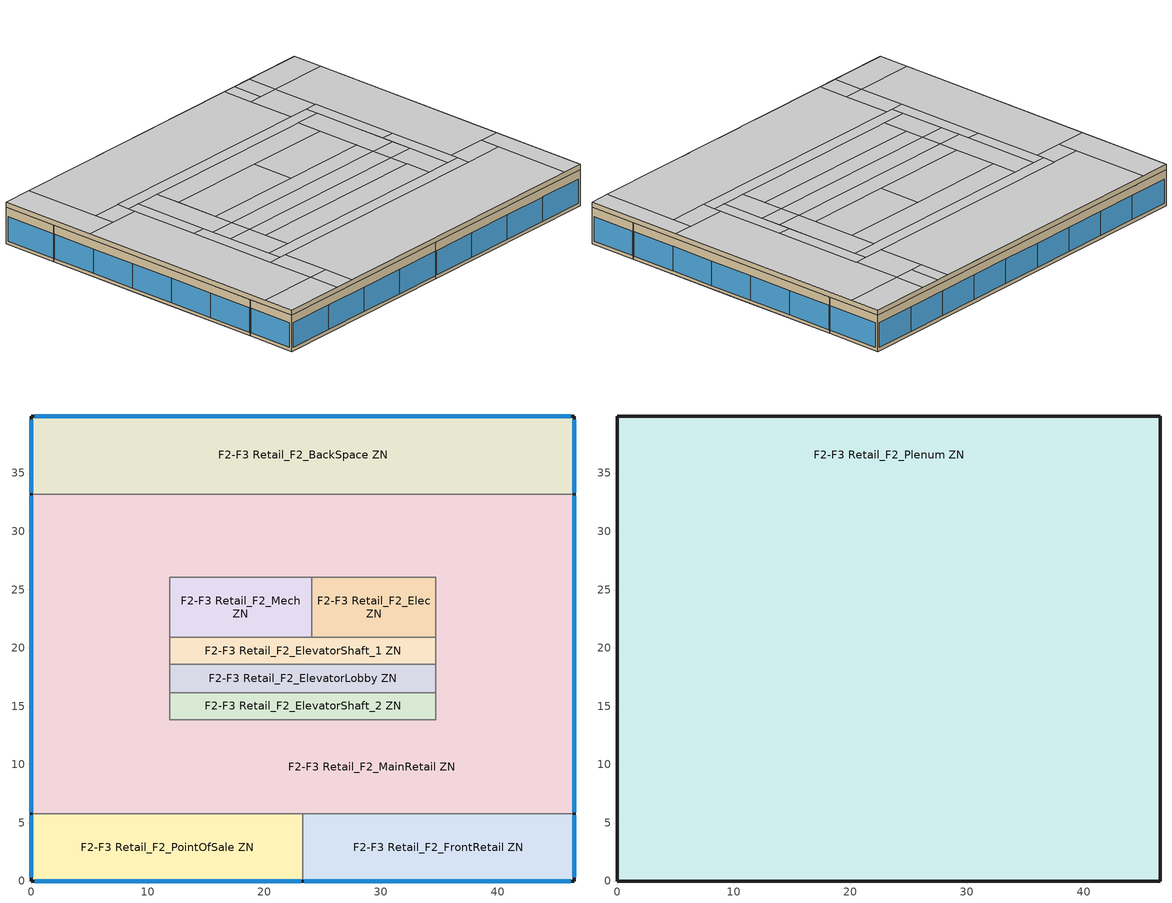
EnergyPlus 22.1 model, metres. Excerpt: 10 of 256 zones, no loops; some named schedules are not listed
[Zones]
F2-F3 Retail_F2_BackSpace ZN
 floor adiabatic (Adiabatic floor construction): 46.57,39.9 46.57,33.19 0,33.19 0,39.9 z7.32
 wall outside (Typical Insulated Steel Framed Exterior Wall R-20.41): 46.57,33.19 46.57,39.9 0,39.9 0,33.19 z7.32:11.58
 wall to F2-F3 Retail_F2_MainRetail ZN (Typical Interior Wall): 0,33.19 46.57,33.19 z7.32:11.58
 window (Retail_F2_BackSpace_Wall_2_0_0_0_0_0_Win 1 Wind Cons U-0.34 SHGC 0.33): 46.57,33.31 46.57,39.59 z7.72:10.59
 window (U 0.34 SHGC 0.38 Simple Glazing): 5.41,39.9 0.31,39.9 / 15.62,39.9 10.52,39.9 / 10.52,39.9 5.42,39.9 / 20.73,39.9 15.63,39.9 / 30.94,39.9 25.84,39.9 / 25.84,39.9 20.74,39.9 / 36.05,39.9 30.95,39.9 / 46.26,39.9 41.16,39.9 / 41.16,39.9 36.06,39.9 z7.72:10.57
 window (Retail_F2_BackSpace_Wall_4_0_0_0_0_0_Win 1 Wind Cons U-0.34 SHGC 0.33): 0,39.59 0,33.31 z7.72:10.59
F2-F3 Retail_F2_Elec ZN
 floor adiabatic (Adiabatic floor construction): 34.72,26.05 34.72,20.92 24.05,20.92 24.05,26.05 z7.32
 wall to F2-F3 Retail_F2_MainRetail ZN (Typical Interior Wall): 34.72,20.92 34.72,26.05 24.05,26.05 z7.32:11.58
 wall to F2-F3 Retail_F2_Mech ZN (Typical Interior Wall): 24.05,26.05 24.05,20.92 z7.32:11.58
 wall to F2-F3 Retail_F2_ElevatorShaft_1 ZN (Typical Interior Wall): 24.05,20.92 34.72,20.92 z7.32:11.58
F2-F3 Retail_F2_ElevatorLobby ZN
 floor adiabatic (Adiabatic floor construction): 34.72,18.61 34.72,16.17 11.86,16.17 11.86,18.61 z7.32
 wall to F2-F3 Retail_F2_MainRetail ZN (Typical Interior Wall): 34.72,16.17 34.72,18.61 / 11.86,18.61 11.86,16.17 z7.32:11.58
 wall to F2-F3 Retail_F2_ElevatorShaft_1 ZN (Typical Interior Wall): 34.72,18.61 11.86,18.61 z7.32:11.58
 wall to F2-F3 Retail_F2_ElevatorShaft_2 ZN (Typical Interior Wall): 11.86,16.17 34.72,16.17 z7.32:11.58
F2-F3 Retail_F2_ElevatorShaft_1 ZN
 floor adiabatic (Adiabatic floor construction): 34.72,20.92 34.72,18.61 11.86,18.61 11.86,20.92 z7.32
 wall to F2-F3 Retail_F2_MainRetail ZN (Typical Interior Wall): 34.72,18.61 34.72,20.92 / 11.86,20.92 11.86,18.61 z7.32:11.58
 wall to F2-F3 Retail_F2_Mech ZN (Typical Interior Wall): 24.05,20.92 11.86,20.92 z7.32:11.58
F2-F3 Retail_F2_ElevatorShaft_2 ZN
 floor adiabatic (Adiabatic floor construction): 34.72,16.17 34.72,13.85 11.86,13.85 11.86,16.17 z7.32
 wall to F2-F3 Retail_F2_MainRetail ZN (Typical Interior Wall): 11.86,16.17 11.86,13.85 34.72,13.85 34.72,16.17 z7.32:11.58
F2-F3 Retail_F2_FrontRetail ZN
 floor adiabatic (Adiabatic floor construction): 46.57,5.76 46.57,0 23.29,0 23.29,5.76 z7.32
 wall outside (Typical Insulated Steel Framed Exterior Wall R-20.41): 23.29,0 46.57,0 46.57,5.76 z7.32:11.58
 wall to F2-F3 Retail_F2_MainRetail ZN (Typical Interior Wall): 46.57,5.76 23.29,5.76 z7.32:11.58
 wall to F2-F3 Retail_F2_PointOfSale ZN (Typical Interior Wall): 23.29,5.76 23.29,0 z7.32:11.58
 window (Retail_F2_FrontRetail_Wall_2_0_0_0_0_0_Win 1 Wind Cons U-0.34 SHGC 0.33): 46.57,0.31 46.57,5.65 z7.72:10.59
 window (U 0.34 SHGC 0.38 Simple Glazing): 34.84,0 40.55,0 / 40.55,0 46.26,0 / 23.4,0 29.12,0 / 29.12,0 34.83,0 z7.72:10.57
F2-F3 Retail_F2_MainRetail ZN
 floor adiabatic (Adiabatic floor construction): 34.72,33.19 34.72,26.05 0,26.05 0,33.19 z7.32; 46.57,13.85 46.57,5.76 11.86,5.76 11.86,13.85 z7.32; 46.57,19.95 46.57,13.85 34.72,13.85 34.72,19.95 z7.32; 11.86,26.05 11.86,19.95 0,19.95 0,26.05 z7.32; 11.86,19.95 11.86,5.76 0,5.76 0,19.95 z7.32; 46.57,33.19 46.57,19.95 34.72,19.95 34.72,33.19 z7.32
 wall outside (Typical Insulated Steel Framed Exterior Wall R-20.41): 46.57,5.76 46.57,33.19 / 0,33.19 0,5.76 z7.32:11.58
 wall to F2-F3 Retail_F2_Mech ZN (Typical Interior Wall): 11.86,20.92 11.86,26.05 24.05,26.05 z7.32:11.58
 wall to F2-F3 Retail_F2_PointOfSale ZN (Typical Interior Wall): 0,5.76 23.29,5.76 z7.32:11.58
 window (Retail_F2_MainRetail_Wall_2_0_0_0_0_4_Win 1 Wind Cons U-0.34 SHGC 0.33): 46.57,27.64 46.57,33.08 z7.72:10.57
 window (Retail_F2_MainRetail_Wall_2_0_0_1_0_3_Win 1 Wind Cons U-0.34 SHGC 0.33): 46.57,22.2 46.57,27.64 z7.72:10.57
 window (Retail_F2_MainRetail_Wall_2_0_0_2_0_2_Win 1 Wind Cons U-0.34 SHGC 0.33): 46.57,16.76 46.57,22.19 z7.72:10.57
 window (Retail_F2_MainRetail_Wall_2_0_0_3_0_1_Win 1 Wind Cons U-0.34 SHGC 0.33): 46.57,11.32 46.57,16.75 z7.72:10.57
 window (Retail_F2_MainRetail_Wall_2_0_0_4_0_0_Win 1 Wind Cons U-0.34 SHGC 0.33): 46.57,5.88 46.57,11.31 z7.72:10.57
 window (Retail_F2_MainRetail_Wall_4_0_0_0_0_4_Win 1 Wind Cons U-0.34 SHGC 0.33): 0,11.31 0,5.88 z7.72:10.57
 window (Retail_F2_MainRetail_Wall_4_0_0_1_0_3_Win 1 Wind Cons U-0.34 SHGC 0.33): 0,16.75 0,11.32 z7.72:10.57
 window (Retail_F2_MainRetail_Wall_4_0_0_2_0_2_Win 1 Wind Cons U-0.34 SHGC 0.33): 0,22.19 0,16.76 z7.72:10.57
 window (Retail_F2_MainRetail_Wall_4_0_0_3_0_1_Win 1 Wind Cons U-0.34 SHGC 0.33): 0,27.64 0,22.2 z7.72:10.57
 window (Retail_F2_MainRetail_Wall_4_0_0_4_0_0_Win 1 Wind Cons U-0.34 SHGC 0.33): 0,33.08 0,27.64 z7.72:10.57
F2-F3 Retail_F2_Mech ZN
 floor adiabatic (Adiabatic floor construction): 24.05,26.05 24.05,20.92 11.86,20.92 11.86,26.05 z7.32
F2-F3 Retail_F2_PointOfSale ZN
 floor adiabatic (Adiabatic floor construction): 23.29,5.76 23.29,0 0,0 0,5.76 z7.32
 wall outside (Typical Insulated Steel Framed Exterior Wall R-20.41): 0,5.76 0,0 23.29,0 z7.32:11.58
 window (Retail_F2_PointOfSale_Wall_4_0_0_0_0_0_Win 1 Wind Cons U-0.34 SHGC 0.33): 0,5.65 0,0.31 z7.72:10.59
 window (U 0.34 SHGC 0.38 Simple Glazing): 17.46,0 23.17,0 / 6.03,0 11.74,0 / 11.74,0 17.45,0 / 0.31,0 6.02,0 z7.72:10.57
F2-F3 Retail_F2_Plenum ZN
 floor to F2-F3 Retail_F2_MainRetail ZN (Typical Interior Floor): 11.86,26.05 11.86,19.95 0,19.95 0,26.05 z11.58; 34.72,33.19 34.72,26.05 0,26.05 0,33.19 z11.58; 46.57,19.95 46.57,13.85 34.72,13.85 34.72,19.95 z11.58; 11.86,19.95 11.86,5.76 0,5.76 0,19.95 z11.58; 46.57,33.19 46.57,19.95 34.72,19.95 34.72,33.19 z11.58; 46.57,13.85 46.57,5.76 11.86,5.76 11.86,13.85 z11.58
 floor to F2-F3 Retail_F2_Mech ZN (Typical Interior Floor): 24.05,26.05 24.05,20.92 11.86,20.92 11.86,26.05 z11.58
 floor to F2-F3 Retail_F2_FrontRetail ZN (Typical Interior Floor): 46.57,5.76 46.57,0 23.29,0 23.29,5.76 z11.58
 floor to F2-F3 Retail_F2_ElevatorShaft_1 ZN (Typical Interior Floor): 34.72,20.92 34.72,18.61 11.86,18.61 11.86,20.92 z11.58
 floor to F2-F3 Retail_F2_ElevatorShaft_2 ZN (Typical Interior Floor): 34.72,16.17 34.72,13.85 11.86,13.85 11.86,16.17 z11.58
 floor to F2-F3 Retail_F2_ElevatorLobby ZN (Typical Interior Floor): 34.72,18.61 34.72,16.17 11.86,16.17 11.86,18.61 z11.58
 floor to F2-F3 Retail_F2_PointOfSale ZN (Typical Interior Floor): 23.29,5.76 23.29,0 0,0 0,5.76 z11.58
 floor to F2-F3 Retail_F2_BackSpace ZN (Typical Interior Floor): 46.57,39.9 46.57,33.19 0,33.19 0,39.9 z11.58
 floor to F2-F3 Retail_F2_Elec ZN (Typical Interior Floor): 34.72,26.05 34.72,20.92 24.05,20.92 24.05,26.05 z11.58
 wall outside (Typical Insulated Steel Framed Exterior Wall R-20.41): 46.57,0 46.57,39.9 0,39.9 0,0 46.57,0 z11.58:12.19
 ceiling adiabatic (Adiabatic floor construction): 36.85,36.24 36.85,39.9 35.33,39.9 35.33,36.24 z12.19; 37.76,18.61 37.76,29.09 34.72,29.09 34.72,18.61 z12.19; 37.76,16.17 37.76,18.61 34.72,18.61 34.72,16.17 z12.19; 37.76,29.09 37.76,30.62 7.28,30.62 7.28,29.09 z12.19; 39.29,19.95 39.29,30.62 37.76,30.62 37.76,19.95 z12.19; 8.81,19.95 8.81,29.09 7.28,29.09 7.28,19.95 z12.19; 8.81,9.28 8.81,19.95 7.28,19.95 7.28,9.28 z12.19; 11.86,16.17 11.86,18.61 8.81,18.61 8.81,16.17 z12.19; 39.29,9.28 39.29,10.81 8.81,10.81 8.81,9.28 z12.19; 39.29,10.81 39.29,19.95 37.76,19.95 37.76,10.81 z12.19; 44.13,9.28 44.13,11.72 39.29,11.72 39.29,9.28 z12.19; 46.57,11.72 46.57,36.24 39.29,36.24 39.29,11.72 z12.19; 7.28,0 7.28,3.66 0,3.66 0,0 z12.19; 3.66,28.18 3.66,39.9 0,39.9 0,28.18 z12.19; 24.05,20.92 24.05,26.05 11.86,26.05 11.86,20.92 z12.19; 34.72,20.92 34.72,26.05 24.05,26.05 24.05,20.92 z12.19; 11.86,10.81 11.86,16.17 8.81,16.17 8.81,10.81 z12.19; 34.72,10.81 34.72,13.85 11.86,13.85 11.86,10.81 z12.19; 37.76,10.81 37.76,16.17 34.72,16.17 34.72,10.81 z12.19; 39.29,36.24 39.29,39.9 36.85,39.9 36.85,36.24 z12.19; 34.72,26.05 34.72,29.09 11.86,29.09 11.86,26.05 z12.19; 34.72,16.17 34.72,18.61 11.86,18.61 11.86,16.17 z12.19; 34.72,13.85 34.72,16.17 11.86,16.17 11.86,13.85 z12.19; 46.57,36.24 46.57,39.9 39.29,39.9 39.29,36.24 z12.19; 39.29,30.62 39.29,36.24 35.33,36.24 35.33,30.62 z12.19; 35.33,30.62 35.33,39.9 3.66,39.9 3.66,30.62 z12.19; 9.72,0 9.72,3.66 7.28,3.66 7.28,0 z12.19; 9.72,3.66 9.72,9.28 7.28,9.28 7.28,3.66 z12.19; 44.13,0 44.13,9.28 9.72,9.28 9.72,0 z12.19; 46.57,0 46.57,11.72 44.13,11.72 44.13,0 z12.19; 7.28,28.18 7.28,30.62 3.66,30.62 3.66,28.18 z12.19; 7.28,3.66 7.28,28.18 0,28.18 0,3.66 z12.19; 11.86,18.61 11.86,29.09 8.81,29.09 8.81,18.61 z12.19; 34.72,18.61 34.72,20.92 11.86,20.92 11.86,18.61 z12.19
[Building]
-SuperTallBuilding-ASHRAE 169-2013-6A created: 2026-04-17 12:02:49 -0400: North Axis {deg}=0; Terrain=Suburbs; Loads Convergence Tolerance Value {W}=0.04; Temperature Convergence Tolerance Value {deltaC}=0.4; Solar Distribution=FullExterior; Maximum Number of Warmup Days=25; Minimum Number of Warmup Days=6
[Site:Location]
Rochester International Arpt_MN_USA: Latitude {deg}=43.9; Longitude {deg}=-92.5; Time Zone {hr}=-6; Elevation {m}=398
[Site:GroundTemperature:Deep]
5.5, 1.7, -0.6, -1.3, 0.1, 3.2, 7.1, 10.9, 13.4, 14, 12.6, 9.5
[Site:GroundTemperature:FCfactorMethod]
January Ground Temperature {C}=7.4; February Ground Temperature {C}=-0; March Ground Temperature {C}=-7.6; April Ground Temperature {C}=-12.6; May Ground Temperature {C}=-7.7; June Ground Temperature {C}=0.3; July Ground Temperature {C}=7; August Ground Temperature {C}=14.2; September Ground Temperature {C}=19.2; October Ground Temperature {C}=20.9; November Ground Temperature {C}=20; December Ground Temperature {C}=15.4
[Site:GroundTemperature:Shallow]
-2.2, -7.4, -8.8, -7.6, -0.6, 7.3, 14.6, 20, 21.5, 19, 13, 5.4
[Site:WaterMainsTemperature]
Calculation Method=Correlation; Annual Average Outdoor Air Temperature {C}=6.375; Maximum Difference In Monthly Average Outdoor Air Temperatures {deltaC}=33.5
[SizingPeriod:DesignDay] Day of Month=21; Dry-Bulb Temperature Range Modifier Type=DefaultMultipliers; Humidity Condition Type=Wetbulb; Barometric Pressure {Pa}=96634; Rain Indicator=No; Snow Indicator=No; Daylight Saving Time Indicator=No; Begin Environment Reset Mode=FullResetAtBeginEnvironment
Name | Month | Day Type | Maximum Dry-Bulb Temperature {C} | Daily Dry-Bulb Temperature Range {deltaC} | Wetbulb or DewPoint at Maximum Dry-Bulb {C} | Wind Speed {m/s} | Wind Direction {deg} | Solar Model Indicator | ASHRAE Clear Sky Optical Depth for Beam Irradiance (taub) | ASHRAE Clear Sky Optical Depth for Diffuse Irradiance (taud) | Sky Clearness
Rochester International Arpt Ann Clg .4% Condns DB=>MWB | 7 | SummerDesignDay | 31.2 | 10.6 | 23.1 | 6.7 | 200 | ASHRAETau | 0.404 | 2.226
Rochester International Arpt Ann Clg .4% Condns WB=>MDB | 7 | SummerDesignDay | 29.2 | 10.6 | 24.9 | 6.7 | 200 | ASHRAETau | 0.404 | 2.226
Rochester International Arpt Ann Htg 99.6% Condns DB | 1 | WinterDesignDay | -26.2 | 0 | -26.2 | 5.7 | 310 | ASHRAEClearSky |  |  | 0
[Material] Thermal Absorptance=0.9; Solar Absorptance=0.7
Name | Roughness | Thickness {m} | Conductivity {W/m-K} | Density {kg/m3} | Specific Heat {J/kg-K} | Visible Absorptance
100mm Normalweight concrete floor | MediumSmooth | 0.1016 | 2.31 | 2322 | 832 | 0.7
25mm Stucco | Smooth | 0.0254 | 0.72 | 1856 | 840 | 0.7
5/8 in. Gypsum Board | MediumSmooth | 0.0159 | 0.16 | 800 | 1090 | 0.7
G01 13mm gypsum board | Smooth | 0.0127 | 0.16 | 800 | 1090 | 0.5
Std Wood 6inch | MediumSmooth | 0.15 | 0.12 | 540 | 1210 | 0.7
[Material:NoMass] Thermal Absorptance=0.9; Solar Absorptance=0.7
Name | Roughness | Thermal Resistance {m2-K/W} | Visible Absorptance
CP02 CARPET PAD | VeryRough | 0.21648 | 0.8
Nonres_Floor_Insulation | MediumSmooth | 2.88292 | 0.7
Typical Insulation R-18.23 | Smooth | 3.21036 | 0.7
[WindowMaterial:SimpleGlazingSystem] U-Factor {W/m2-K}=1.93061; Visible Transmittance=0.81
Name | Solar Heat Gain Coefficient
Retail_F2_BackSpace_Wall_2_0_0_0_0_0_Win 1 Wind SG Mat U-0.34 SHGC 0.33; Retail_F2_BackSpace_Wall_4_0_0_0_0_0_Win 1 Wind SG Mat U-0.34 SHGC 0.33; Retail_F2_FrontRetail_Wall_2_0_0_0_0_0_Win 1 Wind SG Mat U-0.34 SHGC 0.33; Retail_F2_MainRetail_Wall_2_0_0_0_0_4_Win 1 Wind SG Mat U-0.34 SHGC 0.33; Retail_F2_MainRetail_Wall_2_0_0_1_0_3_Win 1 Wind SG Mat U-0.34 SHGC 0.33; Retail_F2_MainRetail_Wall_2_0_0_2_0_2_Win 1 Wind SG Mat U-0.34 SHGC 0.33; Retail_F2_MainRetail_Wall_2_0_0_3_0_1_Win 1 Wind SG Mat U-0.34 SHGC 0.33; Retail_F2_MainRetail_Wall_2_0_0_4_0_0_Win 1 Wind SG Mat U-0.34 SHGC 0.33; Retail_F2_MainRetail_Wall_4_0_0_0_0_4_Win 1 Wind SG Mat U-0.34 SHGC 0.33; Retail_F2_MainRetail_Wall_4_0_0_1_0_3_Win 1 Wind SG Mat U-0.34 SHGC 0.33; Retail_F2_MainRetail_Wall_4_0_0_2_0_2_Win 1 Wind SG Mat U-0.34 SHGC 0.33; Retail_F2_MainRetail_Wall_4_0_0_3_0_1_Win 1 Wind SG Mat U-0.34 SHGC 0.33; Retail_F2_MainRetail_Wall_4_0_0_4_0_0_Win 1 Wind SG Mat U-0.34 SHGC 0.33; Retail_F2_PointOfSale_Wall_4_0_0_0_0_0_Win 1 Wind SG Mat U-0.34 SHGC 0.33 | 0.33
U 0.34 SHGC 0.38 Simple Glazing | 0.38
[Construction]
Adiabatic floor construction: CP02 CARPET PAD, 100mm Normalweight concrete floor, Nonres_Floor_Insulation
InteriorFurnishings: Std Wood 6inch
Retail_F2_BackSpace_Wall_2_0_0_0_0_0_Win 1 Wind Cons U-0.34 SHGC 0.33: Retail_F2_BackSpace_Wall_2_0_0_0_0_0_Win 1 Wind SG Mat U-0.34 SHGC 0.33
Retail_F2_BackSpace_Wall_4_0_0_0_0_0_Win 1 Wind Cons U-0.34 SHGC 0.33: Retail_F2_BackSpace_Wall_4_0_0_0_0_0_Win 1 Wind SG Mat U-0.34 SHGC 0.33
Retail_F2_FrontRetail_Wall_2_0_0_0_0_0_Win 1 Wind Cons U-0.34 SHGC 0.33: Retail_F2_FrontRetail_Wall_2_0_0_0_0_0_Win 1 Wind SG Mat U-0.34 SHGC 0.33
Retail_F2_MainRetail_Wall_2_0_0_0_0_4_Win 1 Wind Cons U-0.34 SHGC 0.33: Retail_F2_MainRetail_Wall_2_0_0_0_0_4_Win 1 Wind SG Mat U-0.34 SHGC 0.33
Retail_F2_MainRetail_Wall_2_0_0_1_0_3_Win 1 Wind Cons U-0.34 SHGC 0.33: Retail_F2_MainRetail_Wall_2_0_0_1_0_3_Win 1 Wind SG Mat U-0.34 SHGC 0.33
Retail_F2_MainRetail_Wall_2_0_0_2_0_2_Win 1 Wind Cons U-0.34 SHGC 0.33: Retail_F2_MainRetail_Wall_2_0_0_2_0_2_Win 1 Wind SG Mat U-0.34 SHGC 0.33
Retail_F2_MainRetail_Wall_2_0_0_3_0_1_Win 1 Wind Cons U-0.34 SHGC 0.33: Retail_F2_MainRetail_Wall_2_0_0_3_0_1_Win 1 Wind SG Mat U-0.34 SHGC 0.33
Retail_F2_MainRetail_Wall_2_0_0_4_0_0_Win 1 Wind Cons U-0.34 SHGC 0.33: Retail_F2_MainRetail_Wall_2_0_0_4_0_0_Win 1 Wind SG Mat U-0.34 SHGC 0.33
Retail_F2_MainRetail_Wall_4_0_0_0_0_4_Win 1 Wind Cons U-0.34 SHGC 0.33: Retail_F2_MainRetail_Wall_4_0_0_0_0_4_Win 1 Wind SG Mat U-0.34 SHGC 0.33
Retail_F2_MainRetail_Wall_4_0_0_1_0_3_Win 1 Wind Cons U-0.34 SHGC 0.33: Retail_F2_MainRetail_Wall_4_0_0_1_0_3_Win 1 Wind SG Mat U-0.34 SHGC 0.33
Retail_F2_MainRetail_Wall_4_0_0_2_0_2_Win 1 Wind Cons U-0.34 SHGC 0.33: Retail_F2_MainRetail_Wall_4_0_0_2_0_2_Win 1 Wind SG Mat U-0.34 SHGC 0.33
Retail_F2_MainRetail_Wall_4_0_0_3_0_1_Win 1 Wind Cons U-0.34 SHGC 0.33: Retail_F2_MainRetail_Wall_4_0_0_3_0_1_Win 1 Wind SG Mat U-0.34 SHGC 0.33
Retail_F2_MainRetail_Wall_4_0_0_4_0_0_Win 1 Wind Cons U-0.34 SHGC 0.33: Retail_F2_MainRetail_Wall_4_0_0_4_0_0_Win 1 Wind SG Mat U-0.34 SHGC 0.33
Retail_F2_PointOfSale_Wall_4_0_0_0_0_0_Win 1 Wind Cons U-0.34 SHGC 0.33: Retail_F2_PointOfSale_Wall_4_0_0_0_0_0_Win 1 Wind SG Mat U-0.34 SHGC 0.33
Typical Insulated Steel Framed Exterior Wall R-20.41: 25mm Stucco, 5/8 in. Gypsum Board, Typical Insulation R-18.23, 5/8 in. Gypsum Board
Typical Interior Floor: 100mm Normalweight concrete floor, CP02 CARPET PAD
Typical Interior Wall: G01 13mm gypsum board, G01 13mm gypsum board
U 0.34 SHGC 0.38 Simple Glazing: U 0.34 SHGC 0.38 Simple Glazing
[Zone] Multiplier=2
Name | Part of Total Floor Area
F2-F3 Retail_F2_BackSpace ZN; F2-F3 Retail_F2_Elec ZN; F2-F3 Retail_F2_ElevatorLobby ZN; F2-F3 Retail_F2_ElevatorShaft_1 ZN; F2-F3 Retail_F2_ElevatorShaft_2 ZN; F2-F3 Retail_F2_FrontRetail ZN; F2-F3 Retail_F2_MainRetail ZN; F2-F3 Retail_F2_Mech ZN; F2-F3 Retail_F2_PointOfSale ZN | Yes
F2-F3 Retail_F2_Plenum ZN | No
[Space]
Name | Zone | Space Type
F2-F3 Retail_F2_BackSpace | F2-F3 Retail_F2_BackSpace ZN | Retail Back_Space
F2-F3 Retail_F2_Elec | F2-F3 Retail_F2_Elec ZN | Elec/MechRoom
F2-F3 Retail_F2_ElevatorLobby | F2-F3 Retail_F2_ElevatorLobby ZN | Elevator Lobby
F2-F3 Retail_F2_ElevatorShaft_1 | F2-F3 Retail_F2_ElevatorShaft_1 ZN | Elevator Shaft
F2-F3 Retail_F2_ElevatorShaft_2 | F2-F3 Retail_F2_ElevatorShaft_2 ZN | Elevator Shaft
F2-F3 Retail_F2_FrontRetail | F2-F3 Retail_F2_FrontRetail ZN | Retail Retail
F2-F3 Retail_F2_MainRetail | F2-F3 Retail_F2_MainRetail ZN | Retail Retail
F2-F3 Retail_F2_Mech | F2-F3 Retail_F2_Mech ZN | Elec/MechRoom
F2-F3 Retail_F2_Plenum | F2-F3 Retail_F2_Plenum ZN | Plenum Space Type
F2-F3 Retail_F2_PointOfSale | F2-F3 Retail_F2_PointOfSale ZN | Retail Point_of_Sale
[SpaceList]
Elec/MechRoom: F38 Resi_bot_Elec, F1 Retail_F1_Mech, Basement_Mech, F72 Hotel_top_Mech, F55 Hotel_bot_Elec, F72 Hotel_top_Elec, F55 Hotel_bot_Mech, F4-F12 Office_Mech, F4-F12 Office_Elec, F13-F21 Office_Elec, F22-F30 Office_Elec, F2-F3 Retail_F2_Elec, F31-F37 Office_Mech, Basement_Elec, F38 Skylobby_Mech, F38 Skylobby_Elec, F2-F3 Retail_F2_Mech, F31-F37 Office_Elec, F39-F46 Resi_mid_Elec, F38 Resi_bot_Mech, F13-F21 Office_Mech, F1 Retail_F1_Elec, F39-F46 Resi_mid_Mech, F22-F30 Office_Mech, F47-F54 Resi_mid_Mech, F56-F63 Hotel_mid_Elec, F64-F70 Hotel_mid_Mech, F64-F70 Hotel_mid_Elec, F47-F54 Resi_mid_Elec, F56-F63 Hotel_mid_Mech
Elevator Lobby: F22-F30 Office_ElevatorLobby, Basement_ElevatorLobby, F38 Resi_bot_ElevatorLobby, F2-F3 Retail_F2_ElevatorLobby, F64-F70 Hotel_mid_ElevatorLobby, F38 Skylobby_ElevatorLobby, F13-F21 Office_ElevatorLobby, F55 Hotel_bot_ElevatorLobby, F39-F46 Resi_mid_ElevatorLobby, F72 Hotel_top_ElevatorLobby, F1 Retail_F1_ElevatorLobby, F4-F12 Office_ElevatorLobby, F56-F63 Hotel_mid_ElevatorLobby, F47-F54 Resi_mid_ElevatorLobby, F31-F37 Office_ElevatorLobby
Elevator Shaft: F72 Hotel_top_ElevatorShaft_1, F55 Hotel_bot_ElevatorShaft_2, F38 Resi_bot_ElevatorShaft_1, F1 Retail_F1_ElevatorShaft_1, F72 Hotel_top_ElevatorShaft_2, F1 Retail_F1_ElevatorShaft_2, Basement_ElevatorShaft_1, F13-F21 Office_ElevatorShaft_1, F4-F12 Office_ElevatorShaft_2, F38 Resi_bot_ElevatorShaft_2, F2-F3 Retail_F2_ElevatorShaft_2, F4-F12 Office_ElevatorShaft_1, F39-F46 Resi_mid_ElevatorShaft_1, F47-F54 Resi_mid_ElevatorShaft_2, F38 Skylobby_ElevatorShaft_1, F22-F30 Office_ElevatorShaft_2, F22-F30 Office_ElevatorShaft_1, F31-F37 Office_ElevatorShaft_1, F13-F21 Office_ElevatorShaft_2, F31-F37 Office_ElevatorShaft_2, F56-F63 Hotel_mid_ElevatorShaft_2, Basement_ElevatorShaft_2, F39-F46 Resi_mid_ElevatorShaft_2, F2-F3 Retail_F2_ElevatorShaft_1, F38 Skylobby_ElevatorShaft_2, F55 Hotel_bot_ElevatorShaft_1, F47-F54 Resi_mid_ElevatorShaft_1, F64-F70 Hotel_mid_ElevatorShaft_1, F56-F63 Hotel_mid_ElevatorShaft_1, F64-F70 Hotel_mid_ElevatorShaft_2
Retail Back_Space: F1 Retail_F1_BackSpace, F2-F3 Retail_F2_BackSpace
Retail Retail: F2-F3 Retail_F2_MainRetail, F1 Retail_F1_MainRetail, F2-F3 Retail_F2_FrontRetail, F1 Retail_F1_FrontRetail
Plenum Space Type: F1 Retail_F1_Plenum, F72 Hotel_top_Plenum, F4-F12 Office_Plenum, F2-F3 Retail_F2_Plenum, F13-F21 Office_Plenum, F22-F30 Office_Plenum, F31-F37 Office_Plenum, F38 Skylobby_Plenum
Retail Point_of_Sale: F1 Retail_F1_PointOfSale, F2-F3 Retail_F2_PointOfSale
[Lights] Design Level Calculation Method=Watts/Area; Fraction Visible=0.2; Fraction Replaceable=1
Name | Zone or ZoneList or Space or SpaceList | Schedule | Watts per Floor Area {W/m2} | Return Air Fraction | Fraction Radiant
Elec/MechRoom Lights | Elec/MechRoom | OfficeLarge BLDG_LIGHT_SCH_2013 | 4.62848 | 0.4 | 0.4
Elevator Lobby Lights | Elevator Lobby | OfficeLarge BLDG_LIGHT_SCH | 6.99654 | 0.4 | 0.4
Retail Back_Space Lights | Retail Back_Space | RetailStandalone BLDG_LIGHT_BACK_SCH_2013 | 4.09029 | 0 | 0.7
Retail Retail Lights | Retail Retail | RetailStandalone BLDG_LIGHT_SCH_2013 | 11.3021 | 0 | 0.7
Retail Point_of_Sale Lights | Retail Point_of_Sale | RetailStandalone BLDG_LIGHT_SCH_2013 | 11.3021 | 0 | 0.7
[People] Number of People Calculation Method=People/Area; Fraction Radiant=0.3; Work Efficiency Schedule=Work Efficiency Schedule; Clothing Insulation Schedule=Clothing Schedule; Air Velocity Schedule=Air Velocity Schedule
Name | Zone or ZoneList or Space or SpaceList | Number of People Schedule | People per Floor Area {person/m2} | Activity Level Schedule
Elevator Lobby People | Elevator Lobby | OfficeLarge BLDG_OCC_SCH | 0.107639 | OfficeMedium ACTIVITY_SCH
Retail Back_Space People | Retail Back_Space | RetailStandalone BLDG_OCC_SCH_2010 | 0.161459 | RetailStandalone ACTIVITY_SCH
Retail Retail People | Retail Retail | RetailStandalone BLDG_OCC_SCH_2010 | 0.161459 | RetailStandalone ACTIVITY_SCH
Retail Point_of_Sale People | Retail Point_of_Sale | RetailStandalone BLDG_OCC_SCH_2010 | 0.161459 | RetailStandalone ACTIVITY_SCH
[ElectricEquipment] Design Level Calculation Method=Watts/Area; Fraction Latent=0; Fraction Radiant=0.5; Fraction Lost=0
Name | Zone or ZoneList or Space or SpaceList | Schedule | Watts per Floor Area {W/m2}
Elec/MechRoom Elec Equip | Elec/MechRoom | OfficeLarge BLDG_EQUIP_SCH | 2.90626
Elevator Lobby Elec Equip | Elevator Lobby | OfficeLarge BLDG_EQUIP_SCH | 0.753474
Retail Back_Space Elec Equip | Retail Back_Space | RetailStandalone BLDG_EQUIP_SCH_2013 | 8.07293
Retail Retail Elec Equip | Retail Retail | RetailStandalone BLDG_EQUIP_SCH_2013 | 3.22917
Retail Point_of_Sale Elec Equip | Retail Point_of_Sale | RetailStandalone BLDG_EQUIP_SCH_2013 | 21.5278
[InternalMass] Construction=InteriorFurnishings
Name | Zone or ZoneList | Space or SpaceList | Surface Area {m2}
F2-F3 Retail_F2_BackSpace Mass | F2-F3 Retail_F2_BackSpace ZN | F2-F3 Retail_F2_BackSpace | 624.605
F2-F3 Retail_F2_Elec Mass | F2-F3 Retail_F2_Elec ZN | F2-F3 Retail_F2_Elec | 109.255
F2-F3 Retail_F2_ElevatorLobby Mass | F2-F3 Retail_F2_ElevatorLobby ZN | F2-F3 Retail_F2_ElevatorLobby | 111.484
F2-F3 Retail_F2_FrontRetail Mass | F2-F3 Retail_F2_FrontRetail ZN | F2-F3 Retail_F2_FrontRetail | 268.295
F2-F3 Retail_F2_MainRetail Mass | F2-F3 Retail_F2_MainRetail ZN | F2-F3 Retail_F2_MainRetail | 1997.78
F2-F3 Retail_F2_Mech Mass | F2-F3 Retail_F2_Mech ZN | F2-F3 Retail_F2_Mech | 124.863
F2-F3 Retail_F2_Plenum Mass | F2-F3 Retail_F2_Plenum ZN | F2-F3 Retail_F2_Plenum | 3716.4
F2-F3 Retail_F2_PointOfSale Mass | F2-F3 Retail_F2_PointOfSale ZN | F2-F3 Retail_F2_PointOfSale | 268.295
[ZoneInfiltration:DesignFlowRate] Design Flow Rate Calculation Method=Flow/ExteriorArea; Flow Rate per Exterior Surface Area {m3/s-m2}=0.000610952; Constant Term Coefficient=0.3357; Temperature Term Coefficient=0.0037; Velocity Term Coefficient=0; Velocity Squared Term Coefficient=0.0173
Name | Zone or ZoneList or Space or SpaceList | Schedule
F2-F3 Retail_F2_BackSpace HVAC Off Infiltration | F2-F3 Retail_F2_BackSpace ZN | Infiltration HVAC Off Schedule
F2-F3 Retail_F2_BackSpace HVAC On Infiltration | F2-F3 Retail_F2_BackSpace ZN | Infiltration HVAC On Schedule
F2-F3 Retail_F2_FrontRetail HVAC Off Infiltration | F2-F3 Retail_F2_FrontRetail ZN | Infiltration HVAC Off Schedule
F2-F3 Retail_F2_FrontRetail HVAC On Infiltration | F2-F3 Retail_F2_FrontRetail ZN | Infiltration HVAC On Schedule
F2-F3 Retail_F2_MainRetail HVAC Off Infiltration | F2-F3 Retail_F2_MainRetail ZN | Infiltration HVAC Off Schedule
F2-F3 Retail_F2_MainRetail HVAC On Infiltration | F2-F3 Retail_F2_MainRetail ZN | Infiltration HVAC On Schedule
F2-F3 Retail_F2_Plenum HVAC Off Infiltration | F2-F3 Retail_F2_Plenum ZN | Infiltration HVAC Off Schedule
F2-F3 Retail_F2_Plenum HVAC On Infiltration | F2-F3 Retail_F2_Plenum ZN | Infiltration HVAC On Schedule
F2-F3 Retail_F2_PointOfSale HVAC Off Infiltration | F2-F3 Retail_F2_PointOfSale ZN | Infiltration HVAC Off Schedule
F2-F3 Retail_F2_PointOfSale HVAC On Infiltration | F2-F3 Retail_F2_PointOfSale ZN | Infiltration HVAC On Schedule
[Daylighting:Controls] Lighting Control Type=Continuous; Minimum Input Power Fraction for Continuous or ContinuousOff Dimming Control=0.2; Minimum Light Output Fraction for Continuous or ContinuousOff Dimming Control=0.2; Number of Stepped Control Steps=1; Probability Lighting will be Reset When Needed in Manual Stepped Control=1; Glare Calculation Azimuth Angle of View Direction Clockwise from Zone y-Axis {deg}=-0; Maximum Allowable Discomfort Glare Index=22
Name | Zone or Space | Glare Calculation Daylighting Reference Point | Daylighting Reference Point Name 1 | Fraction of Lights Controlled by Reference Point 1 | Illuminance Setpoint at Reference Point 1 {lux} | Daylighting Reference Point Name 2 | Fraction of Lights Controlled by Reference Point 2 | Illuminance Setpoint at Reference Point 2 {lux}
F2-F3 Retail_F2_BackSpace ZN DaylightingControls | F2-F3 Retail_F2_BackSpace ZN | F2-F3 Retail_F2_BackSpace Daylt Sensor 1 | F2-F3 Retail_F2_BackSpace Daylt Sensor 1 | 0.558 | 375 | F2-F3 Retail_F2_BackSpace Daylt Sensor 2 | 0.422 | 375
F2-F3 Retail_F2_FrontRetail ZN DaylightingControls | F2-F3 Retail_F2_FrontRetail ZN | F2-F3 Retail_F2_FrontRetail Daylt Sensor 1 | F2-F3 Retail_F2_FrontRetail Daylt Sensor 1 | 0.627 | 538 | F2-F3 Retail_F2_FrontRetail Daylt Sensor 2 | 0.372 | 538
F2-F3 Retail_F2_MainRetail ZN DaylightingControls | F2-F3 Retail_F2_MainRetail ZN | F2-F3 Retail_F2_MainRetail Daylt Sensor 1 | F2-F3 Retail_F2_MainRetail Daylt Sensor 1 | 0.179 | 538 | F2-F3 Retail_F2_MainRetail Daylt Sensor 2 | 0.179 | 538
[AvailabilityManager:NightCycle] Applicability Schedule=Always On Discrete; Control Type=CycleOnAny; Thermostat Tolerance {deltaC}=1; Cycling Run Time Control Type=FixedRunTime
Name | Fan Schedule | Cycling Run Time {s}
Availability Manager Night Cycle 15 | OfficeLarge HVACOperationSchd | 3600
Availability Manager Night Cycle 11; Availability Manager Night Cycle 5; Availability Manager Night Cycle 14; Availability Manager Night Cycle 6 | OfficeLarge HVACOperationSchd | 1800
Availability Manager Night Cycle 12; Availability Manager Night Cycle 10 | RetailStandalone HVACOperationSchd | 1800
Availability Manager Night Cycle 1; Availability Manager Night Cycle 16 | HotelLarge HVACOperationSchd | 1800
Availability Manager Night Cycle 9; Availability Manager Night Cycle 4; Availability Manager Night Cycle 3 | Always On | 3600
Availability Manager Night Cycle 7; Availability Manager Night Cycle 2; Availability Manager Night Cycle 8 | HotelLarge HVACOperationSchd | 3600
Availability Manager Night Cycle 13 | Always On | 1800
[AirLoopHVAC:ReturnPlenum]
Air Loop HVAC Return Plenum 6: Zone=F2-F3 Retail_F2_Plenum ZN
[Exterior:Lights] Control Option=AstronomicalClock
Name | Schedule | Design Level {W}
NonDimming Exterior Lights Def | OfficeLarge Exterior_lighting_schedule_a | 12979.2
Occ Sensing Exterior Lights Def | OfficeLarge Exterior_lighting_schedule_b | 43305.1
[EnergyManagementSystem:Sensor] Output:Variable or Output:Meter Index Key=Environment; Output:Variable or Output:Meter=Site Outdoor Air Drybulb Temperature
OAT; OAT_1; OAT_10; OAT_2; OAT_3; OAT_4; OAT_5; OAT_6; OAT_7; OAT_8; OAT_9
[EnergyManagementSystem:Actuator] Actuated Component Type=Schedule:Year; Actuated Component Control Type=Schedule Value
Name | Actuated Component Unique
ems_F13_F21_Office_story_VAV_WITH_REHEAT_ClgSch0; ems_F22_F30_Office_story_VAV_WITH_REHEAT_ClgSch0; ems_F2_F3_Retail_F2_story_VAV_WITH_REHEAT_ClgSch1; ems_F31_F37_Office_story_VAV_WITH_REHEAT_ClgSch0; ems_F38_Skylobby_story_VAV_WITH_REHEAT_ClgSch0; ems_F40_F47_Resi_mid_story_DOAS_ClgSch1; ems_F48_F55_Resi_mid_story_DOAS_ClgSch1; ems_F4_F12_Office_story_VAV_WITH_REHEAT_ClgSch0; ems_Hotel_Common_Areas_VAV_WITH_REHEAT_ClgSch1 | OfficeLarge CLGSETP_SCH_NO_SETBACK
ems_F13_F21_Office_story_VAV_WITH_REHEAT_ClgSch1; ems_F22_F30_Office_story_VAV_WITH_REHEAT_ClgSch1; ems_F31_F37_Office_story_VAV_WITH_REHEAT_ClgSch1; ems_F4_F12_Office_story_VAV_WITH_REHEAT_ClgSch1 | OfficeLarge CLGSETP_SCH_NO_SETBACK - occupant standby mode
ems_F13_F21_Office_story_VAV_WITH_REHEAT_HtgSch0; ems_F22_F30_Office_story_VAV_WITH_REHEAT_HtgSch0; ems_F2_F3_Retail_F2_story_VAV_WITH_REHEAT_HtgSch1; ems_F31_F37_Office_story_VAV_WITH_REHEAT_HtgSch0; ems_F38_Skylobby_story_VAV_WITH_REHEAT_HtgSch0; ems_F40_F47_Resi_mid_story_DOAS_HtgSch1; ems_F48_F55_Resi_mid_story_DOAS_HtgSch1; ems_F4_F12_Office_story_VAV_WITH_REHEAT_HtgSch0 | OfficeLarge HTGSETP_SCH_YES_OPTIMUM
ems_F13_F21_Office_story_VAV_WITH_REHEAT_HtgSch1; ems_F22_F30_Office_story_VAV_WITH_REHEAT_HtgSch1; ems_F31_F37_Office_story_VAV_WITH_REHEAT_HtgSch1; ems_F4_F12_Office_story_VAV_WITH_REHEAT_HtgSch1 | OfficeLarge HTGSETP_SCH_YES_OPTIMUM - occupant standby mode
ems_F2_F3_Retail_F2_story_VAV_WITH_REHEAT_ClgSch0 | RetailStandalone CLGSETP_SCH_NO_SETBACK
ems_F2_F3_Retail_F2_story_VAV_WITH_REHEAT_ClgSch2 | RetailStandalone CLGSETP_SCH_YES_OPTIMUM
ems_F2_F3_Retail_F2_story_VAV_WITH_REHEAT_HtgSch0 | RetailStandalone HTGSETP_SCH_NO_OPTIMUM
ems_F2_F3_Retail_F2_story_VAV_WITH_REHEAT_HtgSch2 | RetailStandalone HTGSETP_SCH_YES_OPTIMUM
ems_F38_Skylobby_story_VAV_WITH_REHEAT_ClgSch1; ems_Hotel_Common_Areas_VAV_WITH_REHEAT_ClgSch0 | HotelLarge CLGSETP_SCH
ems_F38_Skylobby_story_VAV_WITH_REHEAT_HtgSch1; ems_Hotel_Common_Areas_VAV_WITH_REHEAT_HtgSch0 | HotelLarge HTGSETP_SCH
ems_F40_F47_Resi_mid_story_DOAS_ClgSch0; ems_F48_F55_Resi_mid_story_DOAS_ClgSch0 | ApartmentHighRise CLGSETP_APT_SCH
ems_F40_F47_Resi_mid_story_DOAS_HtgSch0; ems_F48_F55_Resi_mid_story_DOAS_HtgSch0 | ApartmentHighRise HTGSETP_APT_SCH
[Schedule:Day:Interval]
OfficeLarge BLDG_LIGHT_SCH_2013 Default: No, 05:00, 0.05, 18:00, 0.0452801, 24:00, 0.05
OfficeLarge BLDG_LIGHT_SCH_2013 Wkdy Day: No, 05:00, 0.05, 06:00, 0.1, 07:00, 0.0905601, 08:00, 0.27168, 17:00, 0.815041, 18:00, 0.452801, 20:00, 0.27168, 22:00, 0.18112, 23:00, 0.0905601, 24:00, 0.0452801
OfficeLarge BLDG_LIGHT_SCH_2013 Sat Day: No, 06:00, 0.05, 08:00, 0.0905601, 12:00, 0.27168, 17:00, 0.13584, 19:00, 0.0452801, 24:00, 0.05
OfficeLarge BLDG_LIGHT_SCH_2013 Summer Design Day; Clothing Schedule Default Winter Clothes; OfficeLarge BLDG_EQUIP_SCH Summer Design Day; OfficeLarge BLDG_LIGHT_SCH Summer Design Day; RetailStandalone BLDG_LIGHT_BACK_SCH_2013 Summer Design Day; RetailStandalone BLDG_OCC_SCH_2010 Summer Design Day; RetailStandalone BLDG_EQUIP_SCH_2013 Summer Design Day; RetailStandalone BLDG_LIGHT_SCH_2013 Summer Design Day: No, 24:00, 1
OfficeLarge BLDG_LIGHT_SCH_2013 Winter Design Day; OfficeLarge BLDG_OCC_SCH Winter Design Day; Work Efficiency Schedule Default; OfficeLarge BLDG_EQUIP_SCH Winter Design Day; OfficeLarge BLDG_LIGHT_SCH Winter Design Day; RetailStandalone BLDG_LIGHT_BACK_SCH_2013 Winter Design Day; RetailStandalone BLDG_OCC_SCH_2010 Winter Design Day; RetailStandalone BLDG_EQUIP_SCH_2013 Winter Design Day; RetailStandalone BLDG_LIGHT_SCH_2013 Winter Design Day: No, 24:00, 0
OfficeLarge BLDG_OCC_SCH Default: No, 06:00, 0, 18:00, 0.05, 24:00, 0
OfficeLarge BLDG_OCC_SCH Wkdy Day: No, 06:00, 0, 07:00, 0.1, 08:00, 0.2, 12:00, 0.95, 13:00, 0.5, 17:00, 0.95, 18:00, 0.3, 22:00, 0.1, 24:00, 0.05
OfficeLarge BLDG_OCC_SCH Sat Day: No, 06:00, 0, 08:00, 0.1, 12:00, 0.3, 17:00, 0.1, 19:00, 0.05, 24:00, 0
OfficeLarge BLDG_OCC_SCH Summer Design Day: No, 06:00, 0, 22:00, 1, 24:00, 0.05
OfficeMedium ACTIVITY_SCH Default; OfficeMedium ACTIVITY_SCH Summer Design Day; OfficeMedium ACTIVITY_SCH Winter Design Day; RetailStandalone ACTIVITY_SCH Default; RetailStandalone ACTIVITY_SCH Summer Design Day; RetailStandalone ACTIVITY_SCH Winter Design Day: No, 24:00, 120
Air Velocity Schedule Default: No, 24:00, 0.2
OfficeLarge BLDG_EQUIP_SCH Default: No, 24:00, 0.3
OfficeLarge BLDG_EQUIP_SCH Wkdy Day: No, 08:00, 0.4, 12:00, 0.9, 13:00, 0.8, 17:00, 0.9, 18:00, 0.5, 24:00, 0.4
OfficeLarge BLDG_EQUIP_SCH Sat Day: No, 06:00, 0.3, 08:00, 0.4, 12:00, 0.5, 17:00, 0.35, 24:00, 0.3
OfficeLarge BLDG_LIGHT_SCH Default: No, 24:00, 0.05
OfficeLarge BLDG_LIGHT_SCH Wkdy Day: No, 05:00, 0.05, 06:00, 0.1, 07:00, 0.09238, 08:00, 0.27714, 17:00, 0.83142, 18:00, 0.4619, 20:00, 0.27714, 22:00, 0.18476, 23:00, 0.09238, 24:00, 0.04619
OfficeLarge BLDG_LIGHT_SCH Sat Day: No, 06:00, 0.05, 08:00, 0.09238, 12:00, 0.27714, 17:00, 0.13857, 19:00, 0.04619, 24:00, 0.05
RetailStandalone BLDG_LIGHT_BACK_SCH_2013 Default: No, 09:00, 0.05, 10:00, 0.0782046, 12:00, 0.312819, 17:00, 0.469228, 18:00, 0.312819, 19:00, 0.156409, 24:00, 0.05
RetailStandalone BLDG_LIGHT_BACK_SCH_2013 Wkdy Day: No, 07:00, 0.05, 08:00, 0.156409, 09:00, 0.312819, 18:00, 0.703842, 21:00, 0.391023, 22:00, 0.2, 24:00, 0.05
RetailStandalone BLDG_LIGHT_BACK_SCH_2013 Sat Day: No, 07:00, 0.05, 08:00, 0.0782046, 09:00, 0.234614, 10:00, 0.469228, 18:00, 0.703842, 19:00, 0.391023, 21:00, 0.234614, 22:00, 0.0782046, 24:00, 0.05
RetailStandalone BLDG_OCC_SCH_2010 Default: No, 09:00, 0, 10:00, 0.1, 12:00, 0.2, 17:00, 0.4, 18:00, 0.2, 19:00, 0.1, 24:00, 0
RetailStandalone BLDG_OCC_SCH_2010 Wkdy Day: No, 07:00, 0, 08:00, 0.1, 09:00, 0.2, 11:00, 0.5, 15:00, 0.7, 16:00, 0.8, 17:00, 0.7, 19:00, 0.5, 21:00, 0.3, 24:00, 0
RetailStandalone BLDG_OCC_SCH_2010 Sat Day: No, 07:00, 0, 08:00, 0.1, 09:00, 0.2, 10:00, 0.5, 11:00, 0.6, 17:00, 0.8, 18:00, 0.6, 21:00, 0.2, 22:00, 0.1, 24:00, 0
RetailStandalone BLDG_EQUIP_SCH_2013 Default: No, 09:00, 0.148029, 10:00, 0.29916, 12:00, 0.59832, 17:00, 0.797761, 18:00, 0.59832, 19:00, 0.39888, 24:00, 0.148029
RetailStandalone BLDG_EQUIP_SCH_2013 Wkdy Day: No, 07:00, 0.197373, 08:00, 0.39888, 09:00, 0.59832, 19:00, 0.897481, 21:00, 0.698041, 24:00, 0.197373
RetailStandalone BLDG_EQUIP_SCH_2013 Sat Day: No, 07:00, 0.148029, 08:00, 0.29916, 09:00, 0.4986, 10:00, 0.797761, 18:00, 0.897481, 19:00, 0.698041, 21:00, 0.4986, 22:00, 0.29916, 24:00, 0.148029
RetailStandalone BLDG_LIGHT_SCH_2013 Default: No, 09:00, 0.05, 10:00, 0.1, 12:00, 0.4, 17:00, 0.6, 18:00, 0.4, 19:00, 0.2, 24:00, 0.05
RetailStandalone BLDG_LIGHT_SCH_2013 Wkdy Day: No, 07:00, 0.05, 08:00, 0.2, 09:00, 0.4, 18:00, 0.9, 21:00, 0.5, 22:00, 0.2, 24:00, 0.05
RetailStandalone BLDG_LIGHT_SCH_2013 Sat Day: No, 07:00, 0.05, 08:00, 0.1, 09:00, 0.3, 10:00, 0.6, 18:00, 0.9, 19:00, 0.5, 21:00, 0.3, 22:00, 0.1, 24:00, 0.05
OfficeLarge Exterior_lighting_schedule_a Default; OfficeLarge Exterior_lighting_schedule_a Summer Design Day; OfficeLarge Exterior_lighting_schedule_a Winter Design Day: No, 06:00, 0, 24:00, 1
OfficeLarge Exterior_lighting_schedule_b Default; OfficeLarge Exterior_lighting_schedule_b Summer Design Day; OfficeLarge Exterior_lighting_schedule_b Winter Design Day: No, 06:00, 0.7, 24:00, 1
[Schedule:Week:Daily]
OfficeLarge BLDG_LIGHT_SCH_2013 Week Rule - Jan1-Dec31: OfficeLarge BLDG_LIGHT_SCH_2013 Default, OfficeLarge BLDG_LIGHT_SCH_2013 Wkdy Day, OfficeLarge BLDG_LIGHT_SCH_2013 Wkdy Day, OfficeLarge BLDG_LIGHT_SCH_2013 Wkdy Day, OfficeLarge BLDG_LIGHT_SCH_2013 Wkdy Day, OfficeLarge BLDG_LIGHT_SCH_2013 Wkdy Day, OfficeLarge BLDG_LIGHT_SCH_2013 Sat Day, OfficeLarge BLDG_LIGHT_SCH_2013 Default, OfficeLarge BLDG_LIGHT_SCH_2013 Summer Design Day, OfficeLarge BLDG_LIGHT_SCH_2013 Winter Design Day, OfficeLarge BLDG_LIGHT_SCH_2013 Default, OfficeLarge BLDG_LIGHT_SCH_2013 Default
OfficeLarge BLDG_OCC_SCH Week Rule - Jan1-Dec31: OfficeLarge BLDG_OCC_SCH Default, OfficeLarge BLDG_OCC_SCH Wkdy Day, OfficeLarge BLDG_OCC_SCH Wkdy Day, OfficeLarge BLDG_OCC_SCH Wkdy Day, OfficeLarge BLDG_OCC_SCH Wkdy Day, OfficeLarge BLDG_OCC_SCH Wkdy Day, OfficeLarge BLDG_OCC_SCH Sat Day, OfficeLarge BLDG_OCC_SCH Default, OfficeLarge BLDG_OCC_SCH Summer Design Day, OfficeLarge BLDG_OCC_SCH Winter Design Day, OfficeLarge BLDG_OCC_SCH Default, OfficeLarge BLDG_OCC_SCH Default
OfficeMedium ACTIVITY_SCH Week Rule - Jan1-Dec31: OfficeMedium ACTIVITY_SCH Default, OfficeMedium ACTIVITY_SCH Default, OfficeMedium ACTIVITY_SCH Default, OfficeMedium ACTIVITY_SCH Default, OfficeMedium ACTIVITY_SCH Default, OfficeMedium ACTIVITY_SCH Default, OfficeMedium ACTIVITY_SCH Default, OfficeMedium ACTIVITY_SCH Default, OfficeMedium ACTIVITY_SCH Summer Design Day, OfficeMedium ACTIVITY_SCH Winter Design Day, OfficeMedium ACTIVITY_SCH Default, OfficeMedium ACTIVITY_SCH Default
Work Efficiency Schedule Week Rule - Jan1-Dec31: Work Efficiency Schedule Default, Work Efficiency Schedule Default, Work Efficiency Schedule Default, Work Efficiency Schedule Default, Work Efficiency Schedule Default, Work Efficiency Schedule Default, Work Efficiency Schedule Default, Work Efficiency Schedule Default, Work Efficiency Schedule Default, Work Efficiency Schedule Default, Work Efficiency Schedule Default, Work Efficiency Schedule Default
Clothing Schedule Week Rule - Jan1-Dec31: Clothing Schedule Default Winter Clothes, Clothing Schedule Default Winter Clothes, Clothing Schedule Default Winter Clothes, Clothing Schedule Default Winter Clothes, Clothing Schedule Default Winter Clothes, Clothing Schedule Default Winter Clothes, Clothing Schedule Default Winter Clothes, Clothing Schedule Default Winter Clothes, Clothing Schedule Default Winter Clothes, Clothing Schedule Default Winter Clothes, Clothing Schedule Default Winter Clothes, Clothing Schedule Default Winter Clothes
Air Velocity Schedule Week Rule - Jan1-Dec31: Air Velocity Schedule Default, Air Velocity Schedule Default, Air Velocity Schedule Default, Air Velocity Schedule Default, Air Velocity Schedule Default, Air Velocity Schedule Default, Air Velocity Schedule Default, Air Velocity Schedule Default, Air Velocity Schedule Default, Air Velocity Schedule Default, Air Velocity Schedule Default, Air Velocity Schedule Default
OfficeLarge BLDG_EQUIP_SCH Week Rule - Jan1-Dec31: OfficeLarge BLDG_EQUIP_SCH Default, OfficeLarge BLDG_EQUIP_SCH Wkdy Day, OfficeLarge BLDG_EQUIP_SCH Wkdy Day, OfficeLarge BLDG_EQUIP_SCH Wkdy Day, OfficeLarge BLDG_EQUIP_SCH Wkdy Day, OfficeLarge BLDG_EQUIP_SCH Wkdy Day, OfficeLarge BLDG_EQUIP_SCH Sat Day, OfficeLarge BLDG_EQUIP_SCH Default, OfficeLarge BLDG_EQUIP_SCH Summer Design Day, OfficeLarge BLDG_EQUIP_SCH Winter Design Day, OfficeLarge BLDG_EQUIP_SCH Default, OfficeLarge BLDG_EQUIP_SCH Default
OfficeLarge BLDG_LIGHT_SCH Week Rule - Jan1-Dec31: OfficeLarge BLDG_LIGHT_SCH Default, OfficeLarge BLDG_LIGHT_SCH Wkdy Day, OfficeLarge BLDG_LIGHT_SCH Wkdy Day, OfficeLarge BLDG_LIGHT_SCH Wkdy Day, OfficeLarge BLDG_LIGHT_SCH Wkdy Day, OfficeLarge BLDG_LIGHT_SCH Wkdy Day, OfficeLarge BLDG_LIGHT_SCH Sat Day, OfficeLarge BLDG_LIGHT_SCH Default, OfficeLarge BLDG_LIGHT_SCH Summer Design Day, OfficeLarge BLDG_LIGHT_SCH Winter Design Day, OfficeLarge BLDG_LIGHT_SCH Default, OfficeLarge BLDG_LIGHT_SCH Default
RetailStandalone BLDG_LIGHT_BACK_SCH_2013 Week Rule - Jan1-Dec31: RetailStandalone BLDG_LIGHT_BACK_SCH_2013 Default, RetailStandalone BLDG_LIGHT_BACK_SCH_2013 Wkdy Day, RetailStandalone BLDG_LIGHT_BACK_SCH_2013 Wkdy Day, RetailStandalone BLDG_LIGHT_BACK_SCH_2013 Wkdy Day, RetailStandalone BLDG_LIGHT_BACK_SCH_2013 Wkdy Day, RetailStandalone BLDG_LIGHT_BACK_SCH_2013 Wkdy Day, RetailStandalone BLDG_LIGHT_BACK_SCH_2013 Sat Day, RetailStandalone BLDG_LIGHT_BACK_SCH_2013 Default, RetailStandalone BLDG_LIGHT_BACK_SCH_2013 Summer Design Day, RetailStandalone BLDG_LIGHT_BACK_SCH_2013 Winter Design Day, RetailStandalone BLDG_LIGHT_BACK_SCH_2013 Default, RetailStandalone BLDG_LIGHT_BACK_SCH_2013 Default
RetailStandalone BLDG_OCC_SCH_2010 Week Rule - Jan1-Dec31: RetailStandalone BLDG_OCC_SCH_2010 Default, RetailStandalone BLDG_OCC_SCH_2010 Wkdy Day, RetailStandalone BLDG_OCC_SCH_2010 Wkdy Day, RetailStandalone BLDG_OCC_SCH_2010 Wkdy Day, RetailStandalone BLDG_OCC_SCH_2010 Wkdy Day, RetailStandalone BLDG_OCC_SCH_2010 Wkdy Day, RetailStandalone BLDG_OCC_SCH_2010 Sat Day, RetailStandalone BLDG_OCC_SCH_2010 Default, RetailStandalone BLDG_OCC_SCH_2010 Summer Design Day, RetailStandalone BLDG_OCC_SCH_2010 Winter Design Day, RetailStandalone BLDG_OCC_SCH_2010 Default, RetailStandalone BLDG_OCC_SCH_2010 Default
RetailStandalone ACTIVITY_SCH Week Rule - Jan1-Dec31: RetailStandalone ACTIVITY_SCH Default, RetailStandalone ACTIVITY_SCH Default, RetailStandalone ACTIVITY_SCH Default, RetailStandalone ACTIVITY_SCH Default, RetailStandalone ACTIVITY_SCH Default, RetailStandalone ACTIVITY_SCH Default, RetailStandalone ACTIVITY_SCH Default, RetailStandalone ACTIVITY_SCH Default, RetailStandalone ACTIVITY_SCH Summer Design Day, RetailStandalone ACTIVITY_SCH Winter Design Day, RetailStandalone ACTIVITY_SCH Default, RetailStandalone ACTIVITY_SCH Default
RetailStandalone BLDG_EQUIP_SCH_2013 Week Rule - Jan1-Dec31: RetailStandalone BLDG_EQUIP_SCH_2013 Default, RetailStandalone BLDG_EQUIP_SCH_2013 Wkdy Day, RetailStandalone BLDG_EQUIP_SCH_2013 Wkdy Day, RetailStandalone BLDG_EQUIP_SCH_2013 Wkdy Day, RetailStandalone BLDG_EQUIP_SCH_2013 Wkdy Day, RetailStandalone BLDG_EQUIP_SCH_2013 Wkdy Day, RetailStandalone BLDG_EQUIP_SCH_2013 Sat Day, RetailStandalone BLDG_EQUIP_SCH_2013 Default, RetailStandalone BLDG_EQUIP_SCH_2013 Summer Design Day, RetailStandalone BLDG_EQUIP_SCH_2013 Winter Design Day, RetailStandalone BLDG_EQUIP_SCH_2013 Default, RetailStandalone BLDG_EQUIP_SCH_2013 Default
RetailStandalone BLDG_LIGHT_SCH_2013 Week Rule - Jan1-Dec31: RetailStandalone BLDG_LIGHT_SCH_2013 Default, RetailStandalone BLDG_LIGHT_SCH_2013 Wkdy Day, RetailStandalone BLDG_LIGHT_SCH_2013 Wkdy Day, RetailStandalone BLDG_LIGHT_SCH_2013 Wkdy Day, RetailStandalone BLDG_LIGHT_SCH_2013 Wkdy Day, RetailStandalone BLDG_LIGHT_SCH_2013 Wkdy Day, RetailStandalone BLDG_LIGHT_SCH_2013 Sat Day, RetailStandalone BLDG_LIGHT_SCH_2013 Default, RetailStandalone BLDG_LIGHT_SCH_2013 Summer Design Day, RetailStandalone BLDG_LIGHT_SCH_2013 Winter Design Day, RetailStandalone BLDG_LIGHT_SCH_2013 Default, RetailStandalone BLDG_LIGHT_SCH_2013 Default
OfficeLarge Exterior_lighting_schedule_a Week Rule - Jan1-Dec31: OfficeLarge Exterior_lighting_schedule_a Default, OfficeLarge Exterior_lighting_schedule_a Default, OfficeLarge Exterior_lighting_schedule_a Default, OfficeLarge Exterior_lighting_schedule_a Default, OfficeLarge Exterior_lighting_schedule_a Default, OfficeLarge Exterior_lighting_schedule_a Default, OfficeLarge Exterior_lighting_schedule_a Default, OfficeLarge Exterior_lighting_schedule_a Default, OfficeLarge Exterior_lighting_schedule_a Summer Design Day, OfficeLarge Exterior_lighting_schedule_a Winter Design Day, OfficeLarge Exterior_lighting_schedule_a Default, OfficeLarge Exterior_lighting_schedule_a Default
OfficeLarge Exterior_lighting_schedule_b Week Rule - Jan1-Dec31: OfficeLarge Exterior_lighting_schedule_b Default, OfficeLarge Exterior_lighting_schedule_b Default, OfficeLarge Exterior_lighting_schedule_b Default, OfficeLarge Exterior_lighting_schedule_b Default, OfficeLarge Exterior_lighting_schedule_b Default, OfficeLarge Exterior_lighting_schedule_b Default, OfficeLarge Exterior_lighting_schedule_b Default, OfficeLarge Exterior_lighting_schedule_b Default, OfficeLarge Exterior_lighting_schedule_b Summer Design Day, OfficeLarge Exterior_lighting_schedule_b Winter Design Day, OfficeLarge Exterior_lighting_schedule_b Default, OfficeLarge Exterior_lighting_schedule_b Default
[Schedule:Year]
OfficeLarge BLDG_LIGHT_SCH_2013: OfficeLarge BLDG_LIGHT_SCH_2013 Week Rule - Jan1-Dec31, 1, 1, 12, 31
OfficeLarge BLDG_OCC_SCH: OfficeLarge BLDG_OCC_SCH Week Rule - Jan1-Dec31, 1, 1, 12, 31
OfficeMedium ACTIVITY_SCH: OfficeMedium ACTIVITY_SCH Week Rule - Jan1-Dec31, 1, 1, 12, 31
Work Efficiency Schedule: Work Efficiency Schedule Week Rule - Jan1-Dec31, 1, 1, 12, 31
Clothing Schedule: Clothing Schedule Week Rule - Jan1-Dec31, 1, 1, 12, 31
Air Velocity Schedule: Air Velocity Schedule Week Rule - Jan1-Dec31, 1, 1, 12, 31
OfficeLarge BLDG_EQUIP_SCH: OfficeLarge BLDG_EQUIP_SCH Week Rule - Jan1-Dec31, 1, 1, 12, 31
OfficeLarge BLDG_LIGHT_SCH: OfficeLarge BLDG_LIGHT_SCH Week Rule - Jan1-Dec31, 1, 1, 12, 31
RetailStandalone BLDG_LIGHT_BACK_SCH_2013: RetailStandalone BLDG_LIGHT_BACK_SCH_2013 Week Rule - Jan1-Dec31, 1, 1, 12, 31
RetailStandalone BLDG_OCC_SCH_2010: RetailStandalone BLDG_OCC_SCH_2010 Week Rule - Jan1-Dec31, 1, 1, 12, 31
RetailStandalone ACTIVITY_SCH: RetailStandalone ACTIVITY_SCH Week Rule - Jan1-Dec31, 1, 1, 12, 31
RetailStandalone BLDG_EQUIP_SCH_2013: RetailStandalone BLDG_EQUIP_SCH_2013 Week Rule - Jan1-Dec31, 1, 1, 12, 31
RetailStandalone BLDG_LIGHT_SCH_2013: RetailStandalone BLDG_LIGHT_SCH_2013 Week Rule - Jan1-Dec31, 1, 1, 12, 31
OfficeLarge Exterior_lighting_schedule_a: OfficeLarge Exterior_lighting_schedule_a Week Rule - Jan1-Dec31, 1, 1, 12, 31
OfficeLarge Exterior_lighting_schedule_b: OfficeLarge Exterior_lighting_schedule_b Week Rule - Jan1-Dec31, 1, 1, 12, 31
[Schedule:Constant]
Name | Hourly Value
Infiltration HVAC Off Schedule | 1
Infiltration HVAC On Schedule | 0
